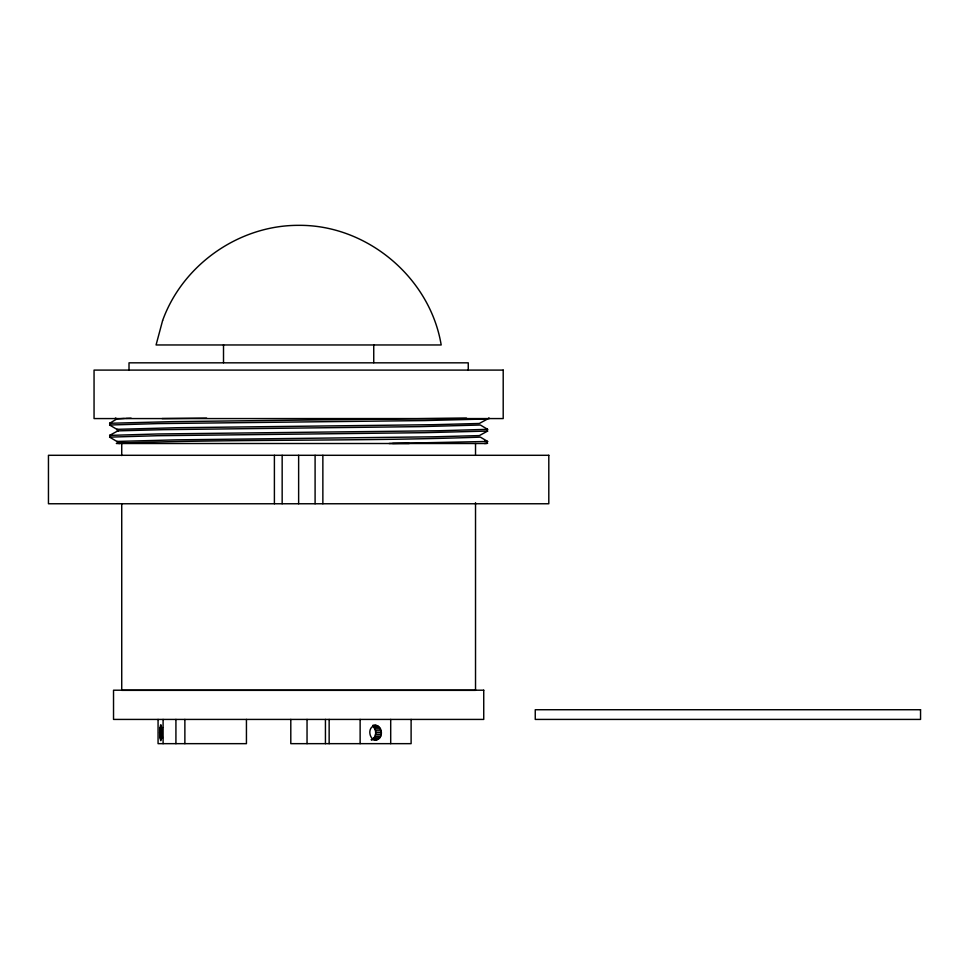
<?xml version="1.0" encoding="UTF-8"?>
<svg xmlns="http://www.w3.org/2000/svg" width="969" height="969" viewBox="0 0 969 969"><rect width="100%" height="100%" fill="white"/><g stroke="black" fill="none" stroke-linecap="round" stroke-linejoin="round"><path stroke-width="1.45" d="M475.525 454.522L475.525 443.511M159.655 732.697C161.993 705.008 161.993 760.386 159.655 732.697L162.308 732.697M371.406 739.759C376.59 737.639 377.074 729.657 372.811 726.375C366.464 730.141 371.054 743.477 378.504 739.02C384.414 734.72 380.623 723.237 372.762 725.393M110.72 423.477L109.618 423.283L116.898 418.959L124.48 418.402M109.618 435.396L117.867 430.866L163.398 429.655L420.049 426.626L480.37 425.016L487.637 429.34L438.666 430.757L157.741 433.979L109.618 435.396L110.72 435.602M487.637 418.959L479.34 423.477L433.518 424.688L176.83 427.729L116.898 429.34L109.618 425.016L157.741 423.598L424.628 420.57L487.637 418.959L486.668 418.753M487.637 431.072L479.34 435.602L433.518 436.813L176.83 439.841L116.898 441.452L109.618 437.128L157.741 435.711L424.628 432.683L487.637 431.072L486.668 430.866M109.618 423.283L171.683 421.66L466.513 418.136M116.05 418.22L115.081 418.414L115.832 418.572M119.805 443.511L116.898 443.184C237.95 438.848 359.317 441.549 480.37 437.128L487.637 441.452L389.053 443.511M375.609 725.393L372.714 726.375L378.504 726.375M484.548 443.511L487.637 443.184L486.668 442.978M125.704 418.354L131.142 418.184M206.627 418.123L162.053 418.572M116.341 443.511L487.08 443.511M372.835 725.636L377.111 725.636M159.933 727.537L162.586 727.537M374.01 727.537L379.703 727.537M159.788 729.051L162.441 729.051M374.93 729.051L380.623 729.051M159.691 730.808L162.344 730.808M375.512 730.808L381.205 730.808M375.706 732.697L381.411 732.697M159.691 734.587L162.344 734.587M375.512 734.587L381.205 734.587M159.788 736.355L162.441 736.355M374.93 736.355L380.623 736.355M159.933 737.869L162.586 737.869M374.01 737.869L379.703 737.869M372.811 739.02L378.504 739.02M371.26 739.759L377.111 739.759M392.578 443.475L409.209 443.511M484.645 441.113L487.637 441.452M109.618 425.016L110.72 425.209M109.618 437.128L110.72 437.334M116.898 429.34L117.915 429.546M116.898 431.072L117.915 431.266M116.898 441.452L117.915 441.658M488.546 418.22L489.527 418.414L488.279 418.572M486.668 429.134L487.637 429.34M475.525 502.693L475.525 690.352L121.731 690.352L121.731 503.723M468.257 370.097L468.257 362.83L129.01 362.83L129.01 370.097M411.11 719.422L411.11 743.659L290.797 743.659L290.797 719.422M390.701 719.422L390.701 743.659M373.743 344.685L373.743 362.757M360.129 719.422L360.129 743.659M329.145 719.422L329.145 743.659M325.439 719.422L325.439 743.659M322.859 455.297L322.859 503.759M315.095 455.297L315.095 503.759M307.04 719.422L307.04 743.659M298.634 455.297L298.634 503.759M282.161 455.297L282.161 503.759M274.397 455.297L274.397 503.759M246.441 719.422L246.441 743.659L158.068 743.659L158.068 719.422M223.512 344.685L223.512 362.757M184.873 719.422L184.873 743.659M175.922 719.422L175.922 743.659M163.095 719.422L163.095 743.659M121.731 443.511L121.731 455.551M162.598 320.594L156.07 344.964L441.186 344.964C430.018 277.558 366.948 224.651 298.634 225.341C239.137 225.123 182.741 264.61 162.598 320.594M503.202 370.097L94.054 370.097L94.054 418.572L503.202 418.572L503.202 370.097M548.805 455.297L48.45 455.297L48.45 503.759L548.805 503.759L548.805 455.297M483.737 690.207L113.53 690.207L113.53 719.422L483.737 719.422L483.737 690.207M920.55 709.732L535.251 709.732L535.251 719.422L920.55 719.422L920.55 709.732"/></g></svg>
